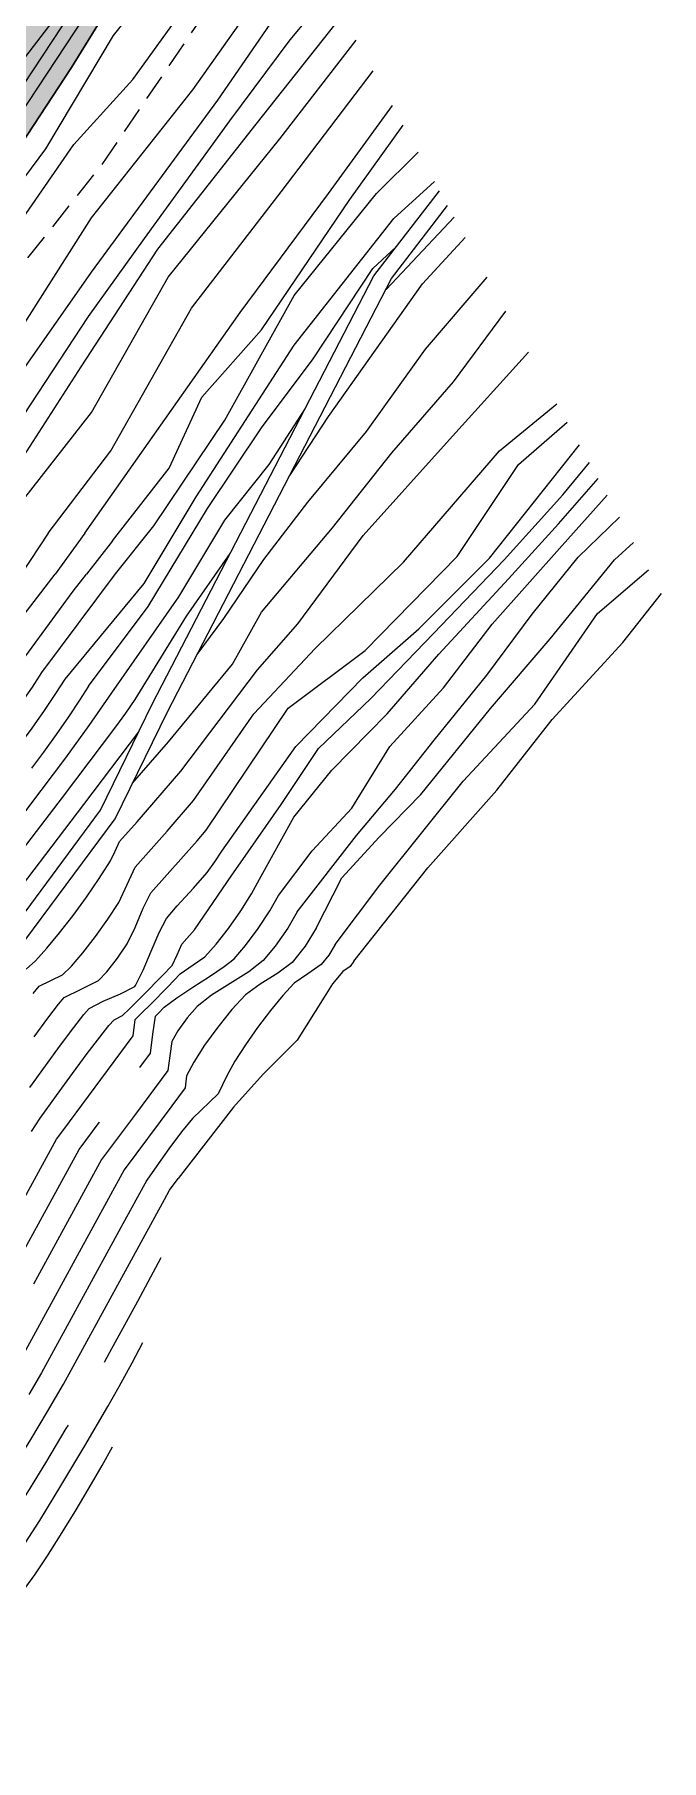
# Model space of a CAD drawing. Header units: millimetres. Extents: x -335 to 64136, y 248 to 109842.
# Drawn here: x 14.8 to 44.4, y 549.4 to 630.8 of the extents above; entities that cross this region are included whole.
import ezdxf

# ---------------------------------------------------------------- set-up
doc = ezdxf.new("R2010")
doc.units = ezdxf.units.MM
doc.header["$MEASUREMENT"] = 0
doc.linetypes.add('TRATTEGGIATA2', pattern=[0.375, 0.25, -0.125])
for name, color, linetype in [('colore lago', 131, 'Continuous'), ('curve livello 1m', 2, 'Continuous'), ('curve livello 5m', 7, 'Continuous'), ('Strade', 7, 'Continuous')]:
    doc.layers.add(name, color=color, linetype=linetype)
doc.layers.add('Colori bordi', color=5, linetype='Continuous', plot=False)
doc.layers.add('no_plot', color=5, linetype='Continuous', plot=False)

msp = doc.modelspace()

# ---------------------------------------------------------------- hatches: boundary and pattern name
at = {"layer": 'colore lago', "linetype": 'Continuous', "lineweight": 0}
msp.add_hatch(color=256, dxfattribs=at).paths.add_polyline_path([(-26.73371, 576.86851), (-27.30586, 576.27454), (-28.35533, 575.7556), (-28.58868, 576.59704), (-34.21807, 572.19889), (-30.53148, 558.90548), (-31.43052, 558.20307), (-41.18732, 563.7232), (-46.81662, 559.32504), (-45.40271, 558.52504), (-46.96419, 558.52504), (-48.93714, 557.47983), (-49.87211, 556.98452), (-50.64523, 556.57494), (-51.1421, 556.31171), (-51.74525, 555.99218), (-52.2825, 555.20983), (-52.85074, 554.31486), (-53.3022, 553.53849), (-53.54948, 553.02397), (-53.63694, 552.32055), (-53.72318, 551.55359), (-53.90602, 551.03188), (-54.22497, 550.25882), (-54.58434, 549.46631), (-54.84207, 548.99805), (-55.85491, 548.01943), (-57.28507, 546.64493), (-58.09324, 545.85163), (-58.80894, 545.14402), (-59.32647, 544.62705), (-59.54012, 544.40568), (-59.77608, 543.86858), (-60.2396, 543.2605), (-60.9479, 542.43178), (-61.53023, 541.81696), (-61.91661, 541.45747), (-62.79601, 541.08281), (-63.86363, 540.74355), (-64.63227, 540.38776), (-64.91308, 539.94514), (-65.21795, 539.44233), (-65.92872, 538.84553), (-66.83402, 538.20357), (-67.55837, 537.5993), (-67.87962, 537.10368), (-68.14968, 536.6152), (-68.40435, 536.15692), (-68.77119, 535.59333), (-69.30456, 534.80804), (-69.9071, 533.94255), (-70.48144, 533.13836), (-71.16371, 532.22249), (-71.96992, 531.17075), (-72.65822, 530.29865), (-73.40125, 529.39268), (-74.13912, 528.51179), (-74.80092, 527.73881), (-75.31576, 527.15654), (-75.61271, 526.84782), (-76.49509, 526.28644), (-77.21889, 525.79902), (-77.46004, 525.14725), (-78.07824, 523.42433), (-86.41016, 525.11729), (-87.59323, 525.3577), (-86.66466, 530.70549), (-86.11966, 536.21049), (-85.92366, 541.7735), (-86.09065, 547.31649), (-86.61266, 552.86749), (-87.52266, 558.34749), (-88.80066, 563.77149), (-90.39565, 569.09049), (-92.36266, 574.27948), (-94.67265, 579.34549), (-97.28665, 584.23349), (-100.24565, 588.95349), (-103.24065, 593.15749), (-106.63165, 597.31349), (-110.40766, 601.38849), (-113.60965, 604.43649), (-117.43968, 607.72349), (-120.85766, 610.30849), (-125.46066, 613.41649), (-130.27665, 616.21348), (-135.23565, 618.68548), (-140.36965, 620.80949), (-145.63966, 622.60249), (-151.01165, 624.04348), (-156.46066, 625.13849), (-161.95365, 625.86749), (-167.33266, 626.22448), (-172.88967, 626.23349), (-178.45165, 625.88649), (-183.94565, 625.14448), (-189.40265, 624.05949), (-192.61674, 623.19254), (-195.26265, 624.43249), (-196.81963, 628.49598), (-196.22853, 629.22996), (-195.76018, 630.08589), (-195.55509, 630.80699), (-195.76254, 631.56973), (-196.26445, 632.51294), (-196.79267, 633.48696), (-197.07904, 634.34208), (-196.99263, 634.83798), (-196.78555, 635.76246), (-196.19062, 638.04703), (-195.37504, 640.97803), (-194.47488, 644.16127), (-193.62618, 647.20257), (-192.96498, 649.70778), (-192.79854, 650.45211), (-192.61456, 651.31606), (-192.49413, 651.82661), (-192.19694, 652.44128), (-191.8245, 653.19788), (-191.33542, 654.33903), (-190.77337, 655.71956), (-190.17104, 657.23426), (-189.56109, 658.77796), (-188.97623, 660.24546), (-188.44912, 661.53159), (-188.01245, 662.53115), (-187.6845, 663.18801), (-187.02891, 664.22677), (-185.33049, 667.16673), (-183.31352, 670.32618), (-182.01501, 672.3005), (6.94187, 672.3005), (24.51942, 640.41892), (22.35258, 637.79302), (19.43992, 633.90845), (16.56166, 629.21652), (13.26785, 624.19701), (9.6617, 619.3413), (7.51188, 615.31799), (2.55244, 608.88901), (2.0328, 607.77608), (1.51316, 606.66316), (1.18443, 607.56056), (0.67902, 608.9403), (-4.57797, 604.10318), (0.16695, 591.14975), (-0.67262, 590.37724), (-10.84219, 595.09389), (-16.09919, 590.25677), (-12.89175, 588.76916), (-13.38813, 587.69007), (-13.6595, 587.40962), (-14.15258, 586.78781), (-14.71984, 586.01012), (-15.32596, 585.1479), (-15.93559, 584.27252), (-16.51337, 583.45533), (-17.02397, 582.76771), (-17.43204, 582.28102), (-17.97069, 581.83978), (-18.69237, 581.25458), (-19.31937, 580.70789), (-20.03851, 580.07211), (-20.42828, 579.73967), (-21.07226, 579.43865), (-21.91495, 579.14058), (-23.82435, 578.54217), (-24.70498, 578.23628), (-25.41219, 577.92223)])

# ---------------------------------------------------------------- linework, layer by layer
at = {"layer": 'Colori bordi', "linetype": 'Continuous', "lineweight": 0, "flags": 128}
msp.add_lwpolyline([(19.43992, 633.90845), (16.56166, 629.21652), (13.26785, 624.19701)], dxfattribs=at)
at = {"layer": 'curve livello 1m', "color": 152, "linetype": 'TRATTEGGIATA2', "ltscale": 5, "flags": 128}
msp.add_lwpolyline([(2.52862, 603.89098), (4.21874, 604.51008), (4.4241, 604.75267), (5.02056, 605.44122), (5.53422, 606.02071), (7.16515, 608.31188), (9.93912, 612.82076), (13.68397, 619.20256), (17.98361, 624.61322), (22.83805, 631.75806), (25.61201, 635.43453), (26.71759, 636.43198)], dxfattribs=at)
at = {"layer": 'curve livello 5m', "color": 2}
msp.add_line((17.18176, 607.25276), (15.77634, 605.31253), dxfattribs=at)
at = {"layer": 'curve livello 5m', "color": 2, "flags": 128}
for points in [[(4.76599, 611.74738), (4.76599, 611.74738), (7.5119, 615.31799), (9.66172, 619.3413), (13.26787, 624.19701), (16.56168, 629.21652), (19.43994, 633.90845), (22.3526, 637.79302), (24.51944, 640.41892)], [(9.08338, 607.25276), (9.86977, 608.79746), (13.61462, 614.00001), (17.49817, 619.5494), (23.46219, 627.66538), (27.06834, 632.9373), (28.05777, 634.00122)], [(17.18176, 607.25276), (20.16785, 611.48996), (24.51298, 617.64719), (28.67707, 623.26114), (31.68994, 627.4133)], [(31.38799, 618.74531), (34.59314, 622.14759)], [(18.45955, 599.72315), (21.61623, 604.24616), (23.78879, 607.86806), (25.87084, 610.49394), (27.57168, 613.11485)], [(22.31356, 594.63447), (25.14665, 598.72276), (28.0434, 601.80138), (32.20749, 605.87601), (36.73367, 611.12777), (39.44774, 613.34246)], [(26.30998, 590.16022), (27.89567, 592.26898), (29.77519, 594.27719), (31.56929, 597.18268), (34.08956, 599.95998), (36.39626, 602.95093), (39.68543, 606.66825), (41.81739, 609.04449)], [(11.11125, 598.96567), (13.65015, 602.52576), (15.77634, 605.31253)], [(13.87479, 593.46801), (15.1283, 595.10508), (16.29279, 596.65118), (17.38517, 598.18082), (18.45955, 599.72315)], [(14.74982, 585.53977), (15.02752, 585.87658), (15.02752, 585.87658), (15.57429, 586.14385), (16.12577, 586.4122), (16.12577, 586.4122), (16.54938, 586.8264), (17.09147, 587.45774), (17.68812, 588.2241), (18.27542, 589.04337), (18.78941, 589.83344), (19.18036, 590.68415), (19.55789, 591.49428), (21.06272, 593.19224), (22.31356, 594.63447)], [(19.775, 582.05324), (20.27245, 582.72502), (20.38996, 583.62329), (20.51296, 584.47353), (20.51296, 584.47353), (20.65587, 584.61451), (20.92571, 584.89148), (21.51441, 585.33077), (22.27048, 585.83241), (23.06136, 586.34304), (23.75448, 586.80934), (24.21728, 587.17796), (24.76595, 587.80133), (25.36302, 588.59935), (25.91039, 589.43225), (26.30998, 590.16022)], [(-7.86495, 547.9651), (-4.38436, 550.81143), (-1.9778, 552.74225), (-1.68993, 552.95392), (0.06136, 554.83265), (3.16029, 558.24407), (5.85787, 561.18189), (6.36195, 561.7033), (8.56574, 564.58145), (11.61831, 568.59775), (12.01242, 569.24899), (12.69959, 570.50642), (16.90885, 578.18253), (17.85521, 579.46062), (17.87569, 579.48828)], [(18.1049, 568.14756), (18.36952, 568.61864), (19.68472, 571.02529), (20.77877, 573.08399)], [(3.61336, 548.88425), (4.42796, 549.43018), (5.06941, 549.9179), (5.48149, 550.32225), (6.06396, 550.94333), (6.71139, 551.66598), (7.31837, 552.375), (7.31837, 552.375), (12.05795, 558.66839), (13.91422, 561.11071), (14.49705, 562.0197), (15.34712, 563.40635), (16.30912, 565.01401), (16.40514, 565.17833)]]:
    msp.add_lwpolyline(points, dxfattribs=at)
at = {"layer": 'no_plot', "linetype": 'Continuous', "lineweight": 0}
for p, q in [((15.46144, 607.25276), (14.18151, 605.31253)), ((18.48896, 606.88839), (17.25815, 605.31253))]:
    msp.add_line(p, q, dxfattribs=at)
at = {"layer": 'no_plot', "flags": 128}
for points in [[(23.06489, 643.05712), (21.72607, 640.61313), (19.38346, 636.93852), (16.40196, 632.35858), (12.67508, 627.51236), (8.62876, 621.7608), (5.7005, 618.03294), (2.93196, 613.66602), (2.31205, 612.88886)], [(3.10999, 612.52413), (5.43429, 615.79623), (9.16117, 620.96197), (12.88805, 626.28749), (17.04085, 632.5716), (20.76773, 637.68409), (23.65246, 641.99142)], [(23.97155, 641.41266), (21.08718, 637.15154), (17.6265, 632.30532), (13.58018, 626.18098), (9.74682, 620.85546), (6.76532, 615.84948), (4.05401, 612.04604)], [(5.78062, 611.21486), (8.76018, 615.38736), (11.3261, 619.9656), (15.34835, 625.37626), (18.5384, 630.71755), (22.56065, 635.78137), (25.17827, 639.22396)], [(4.3088, 606.51102), (6.40231, 610.11544), (10.49391, 615.87293), (12.57438, 619.68813), (16.66598, 625.58436), (19.43994, 628.63653), (22.63, 633.07604), (25.61201, 637.37682), (25.96324, 637.8002)], [(7.89978, 607.25276), (8.96823, 608.86682), (12.15829, 613.72254), (17.49817, 622.11599), (22.28325, 628.15096), (25.88941, 633.28414), (27.4129, 635.17086)], [(11.12528, 607.25276), (12.92113, 610.73974), (17.35947, 617.46838), (19.99473, 621.14485), (24.01698, 626.69424), (26.86029, 630.50945), (28.73655, 632.77007)], [(12.19728, 607.25276), (13.75827, 610.02646), (17.01768, 615.09028), (20.62383, 620.63967), (25.27022, 626.53589), (29.33919, 631.67701)], [(13.45375, 607.25276), (14.24371, 608.77784), (17.50312, 612.93989), (21.10927, 619.32169), (26.3798, 625.84222), (29.98484, 630.50596)], [(15.46144, 607.25276), (18.40466, 611.13633), (22.21886, 617.86497), (26.44915, 623.34499), (30.78421, 629.05609)], [(18.48896, 606.88839), (21.16361, 610.31284), (22.70251, 613.6631), (25.50874, 616.83226), (29.67283, 622.98949), (32.19708, 626.49346)], [(15.15224, 600.67158), (18.62895, 605.33273), (20.43942, 607.59642), (23.78879, 612.57653), (27.04764, 618.46212), (30.94016, 623.26114), (32.89895, 625.22044)], [(16.25468, 600.35543), (19.9868, 604.87999), (22.43094, 608.95463), (27.04764, 616.10788), (31.75487, 622.08402), (33.66505, 623.83092)], [(26.84419, 609.96393), (28.67707, 612.75762), (33.11273, 619.0054), (35.11572, 621.19974)], [(17.35711, 600.03929), (20.16785, 603.79342), (22.97408, 608.41134), (25.50874, 612.21434), (27.95288, 615.47405), (30.75911, 619.72978), (31.86778, 620.75344)], [(22.47618, 601.52227), (23.74454, 603.22845), (25.61696, 606.00315), (27.69744, 608.70848), (30.4714, 612.03811), (33.24536, 615.92268), (36.15385, 619.31681)], [(21.12162, 597.40969), (24.15089, 601.077), (25.50874, 603.52178), (28.85812, 607.50587), (31.66435, 611.03722), (34.5611, 614.38748), (37.03868, 617.71194)], [(21.71759, 596.02208), (25.32769, 600.80535), (27.22869, 602.97849), (30.30649, 607.14368), (34.38006, 611.67105), (38.10524, 615.77744)], [(22.90952, 593.24686), (26.77607, 598.9944), (30.39702, 601.71083), (34.74215, 606.14766), (37.63891, 610.49394), (39.92391, 612.47881)], [(23.6408, 592.25676), (27.12677, 597.18268), (30.28779, 600.42999), (32.93622, 602.73729), (36.26811, 606.07006), (40.51175, 611.41261)], [(24.52807, 591.70576), (26.4433, 594.4481), (28.19468, 597.09722), (30.67224, 599.44725), (33.61968, 602.52365), (36.95157, 605.9846), (39.72815, 609.06101), (40.97461, 610.57308)], [(25.41903, 590.93299), (27.04134, 593.84991), (28.83543, 596.07176), (31.44114, 598.72088), (33.87598, 601.54091), (37.16515, 605.08732), (39.51456, 607.69372), (41.38247, 609.83333)], [(27.20094, 589.38745), (29.98878, 592.99535), (31.82559, 595.17447), (33.6624, 597.48177), (36.13996, 600.55817), (38.27578, 603.42094), (40.45433, 606.11279), (42.39412, 607.99843)], [(28.09189, 588.61468), (29.30531, 590.98715), (31.05669, 592.9099), (33.02165, 594.9181), (36.31082, 598.97725), (39.13011, 602.26729), (42.16299, 605.9846), (43.04958, 606.80956)], [(19.56199, 599.40701), (21.97832, 603.34068), (24.03894, 606.28521)], [(14.04981, 600.98772), (16.63743, 604.5178), (17.25815, 605.31253)], [(28.98285, 587.84191), (31.09941, 590.64532), (35.02933, 595.55902), (38.40393, 599.19088), (41.35137, 603.46366), (43.76419, 605.51344)], [(29.8738, 587.06914), (33.36338, 591.45715), (36.60984, 595.13174), (39.21555, 598.46451), (42.54744, 602.09637), (44.37503, 604.40552)], [(11.51748, 596.06922), (12.09016, 596.66745), (12.66184, 597.26583), (13.07967, 597.73313), (13.5773, 598.37908), (14.15338, 599.17596), (14.71074, 599.98604), (15.15224, 600.67158)], [(12.15031, 594.97508), (12.54195, 595.4668), (13.10522, 596.06971), (13.63191, 596.63694), (14.12383, 597.27002), (14.69501, 598.04765), (15.28251, 598.88059), (15.82338, 599.6796), (16.25468, 600.35543)], [(17.35711, 600.03929), (16.93357, 599.37122), (16.40915, 598.58717), (15.82793, 597.74961), (15.23398, 596.92104), (14.67136, 596.16393)], [(13.42749, 591.23893), (16.13518, 594.77514), (18.65058, 598.11485), (19.11007, 598.75826), (19.56199, 599.40701)], [(12.98019, 589.00986), (17.14205, 594.4452), (19.72244, 597.87117)], [(19.43395, 595.46378), (21.12162, 597.40969)], [(14.42184, 586.68079), (14.85138, 587.0841), (15.3851, 587.67068), (15.98822, 588.39586), (16.62594, 589.21497), (17.26349, 590.08332), (17.86607, 590.95623), (18.39891, 591.78903), (18.61438, 592.25791), (18.82247, 592.70443), (19.65188, 593.64029), (21.71759, 596.02208)], [(14.78709, 583.50137), (15.43516, 584.38017), (15.94074, 585.04076), (16.20496, 585.35122), (17.01385, 585.74661), (17.8297, 586.14361), (18.22295, 586.55726), (18.72303, 587.19958), (19.17992, 587.87785), (19.55151, 588.64572), (19.939, 589.56853), (20.29331, 590.28413), (22.47357, 592.74419), (22.90952, 593.24686)], [(14.5893, 581.09881), (15.32236, 582.12457), (16.03523, 583.0996), (16.66088, 583.93446), (17.13229, 584.53969), (17.38241, 584.82586), (18.04067, 585.18259), (18.86718, 585.5164), (19.53364, 585.87501), (19.57043, 585.92227), (19.93099, 586.63902), (20.31231, 587.53664), (20.68727, 588.415), (21.02874, 589.07399), (21.53674, 589.67499), (22.30985, 590.51005), (22.95286, 591.24505), (23.30899, 591.74264), (23.6408, 592.25676)], [(14.66122, 579.02568), (15.08317, 579.6613), (15.84305, 580.72668), (16.59513, 581.76109), (17.29114, 582.70011), (17.88279, 583.47931), (18.32179, 584.03425), (18.55985, 584.3005), (18.95517, 584.49329), (19.28498, 584.81189), (19.93278, 585.4577), (20.8498, 586.38908), (21.30031, 586.86137), (21.52998, 587.35497), (21.76416, 587.86384), (22.36039, 588.53659), (24.11789, 591.12122), (24.52807, 591.70576)], [(12.97928, 573.44485), (15.84144, 578.66436), (16.14005, 579.06765), (19.45524, 583.54469), (19.56085, 584.31254), (19.86209, 584.61098), (20.29433, 585.03611), (21.09119, 585.85618), (21.6792, 586.45757), (22.29881, 586.88333), (22.84854, 587.26985), (23.37907, 587.85974), (23.96308, 588.60892), (24.53887, 589.42946), (25.04475, 590.23345), (25.41903, 590.93299)], [(27.20094, 589.38745), (26.76071, 588.61511), (26.16259, 587.76274), (25.58602, 587.08607), (25.58602, 587.08607), (24.91659, 586.56422), (24.04003, 586.01034), (23.15943, 585.45457), (22.4779, 584.92702), (22.4779, 584.92702), (22.0057, 584.39431), (21.5614, 583.78311), (21.2783, 583.27678), (21.2783, 583.27678), (21.18411, 582.58984), (21.08966, 581.90536), (21.08966, 581.90536), (19.57036, 579.85359), (17.97625, 577.7007), (14.76068, 571.8367)], [(28.09189, 588.61468), (27.57733, 587.76654), (26.95476, 586.99418), (26.95476, 586.99418), (26.28679, 586.49818), (25.44428, 585.97466), (24.7662, 585.47391), (24.7662, 585.47391), (24.11865, 584.77826), (23.44989, 583.95585), (22.82668, 583.09853), (22.3158, 582.29815), (21.98402, 581.64657), (21.98402, 581.64657), (21.90687, 581.08569), (21.28551, 580.24656), (19.04366, 577.21886), (16.82178, 573.16699), (14.09855, 568.18381)], [(28.98285, 587.84191), (28.68449, 587.35013), (28.3235, 586.90229), (28.3235, 586.90229), (27.6923, 586.46309), (27.05451, 586.02079), (27.05451, 586.02079), (26.52275, 585.45081), (25.93368, 584.73737), (25.33132, 583.94103), (24.75968, 583.12235), (24.26281, 582.34189), (23.88471, 581.66022)], [(29.8738, 587.06914), (29.69224, 586.8104), (29.34281, 586.56767), (28.86831, 585.99498), (28.46996, 585.36693)], [(28.46996, 585.36693), (27.19022, 583.33551), (25.58575, 581.73061), (24.1883, 580.17748), (21.58963, 576.81048)], [(23.88471, 581.66022), (23.4637, 580.79873), (22.26449, 579.64531)], [(22.26449, 579.64531), (21.7488, 579.00699), (21.1507, 578.21862), (20.57114, 577.41653), (20.11106, 576.73703), (20.11106, 576.73703), (18.88287, 574.49727), (15.14161, 567.65121), (14.54674, 566.63321)], [(1.38166, 548.86408), (2.10526, 549.39708), (2.98614, 549.98164), (3.70284, 550.51074), (4.09155, 550.88273), (4.62197, 551.43062), (5.24564, 552.10147), (5.9141, 552.84233), (6.5789, 553.60028), (7.19159, 554.32237), (10.88973, 559.2329), (13.45504, 562.60812), (13.93517, 563.35693), (14.63545, 564.49924), (15.42793, 565.82361), (16.18467, 567.11862), (20.94397, 575.82756), (21.17847, 576.2552), (21.58963, 576.81048)], [(6.43599, 549.32506), (6.88227, 549.7852), (7.44516, 550.42763), (13.22617, 558.10387), (14.37341, 559.6133), (15.05893, 560.68247), (16.0588, 562.31347), (17.19032, 564.20441), (18.27079, 566.05343), (18.80297, 567.00082), (19.41597, 568.12254), (19.9259, 569.08208)], [(9.29922, 550.77379), (14.3944, 557.53936), (14.83259, 558.1159), (15.39054, 558.96273), (16.03672, 559.98541), (16.72037, 561.10006), (17.3907, 562.22276), (17.99695, 563.26962), (18.48833, 564.15673)]]:
    msp.add_lwpolyline(points, dxfattribs=at)
at = {"layer": 'Strade', "color": 2, "linetype": 'Continuous', "flags": 128}
for points in [[(20.36236, 599.17749), (30.81815, 619.39105), (33.90437, 623.39685)], [(21.08079, 598.82555), (31.65034, 619.25232), (34.2853, 622.70594)], [(-53.23263, 480.46149), (-49.68463, 488.78749), (-46.92463, 497.78349), (-45.05963, 505.52449), (-43.38563, 512.52649), (-40.89463, 516.93549), (-39.57063, 519.47549), (-37.97463, 522.66949), (-35.65563, 524.95949), (-32.45563, 525.75949), (-27.14163, 530.40549), (-21.69763, 537.23748), (-17.79163, 544.31349), (-15.88663, 550.56849), (-14.46463, 555.17649), (-7.14863, 560.36349), (0.58037, 568.80149), (8.02737, 580.36749), (12.57136, 586.97249), (17.91936, 594.19049), (20.36236, 599.17749)], [(-52.51528, 480.10419), (-48.93217, 488.51259), (-46.15263, 497.57228), (-44.28172, 505.33779), (-42.63374, 512.23098), (-40.19147, 516.55372), (-38.85806, 519.11177), (-37.31823, 522.19336), (-35.24926, 524.23646), (-32.07437, 525.03018), (-26.56086, 529.85062), (-21.02989, 536.79175), (-17.05076, 544.00024), (-15.12177, 550.334), (-13.78031, 554.681), (-6.61633, 559.76022), (1.2162, 568.31125), (8.69338, 579.92413), (13.2225, 586.5075), (18.60565, 593.77293), (21.08079, 598.82555)]]:
    msp.add_lwpolyline(points, dxfattribs=at)

doc.saveas('drawing.dxf')
